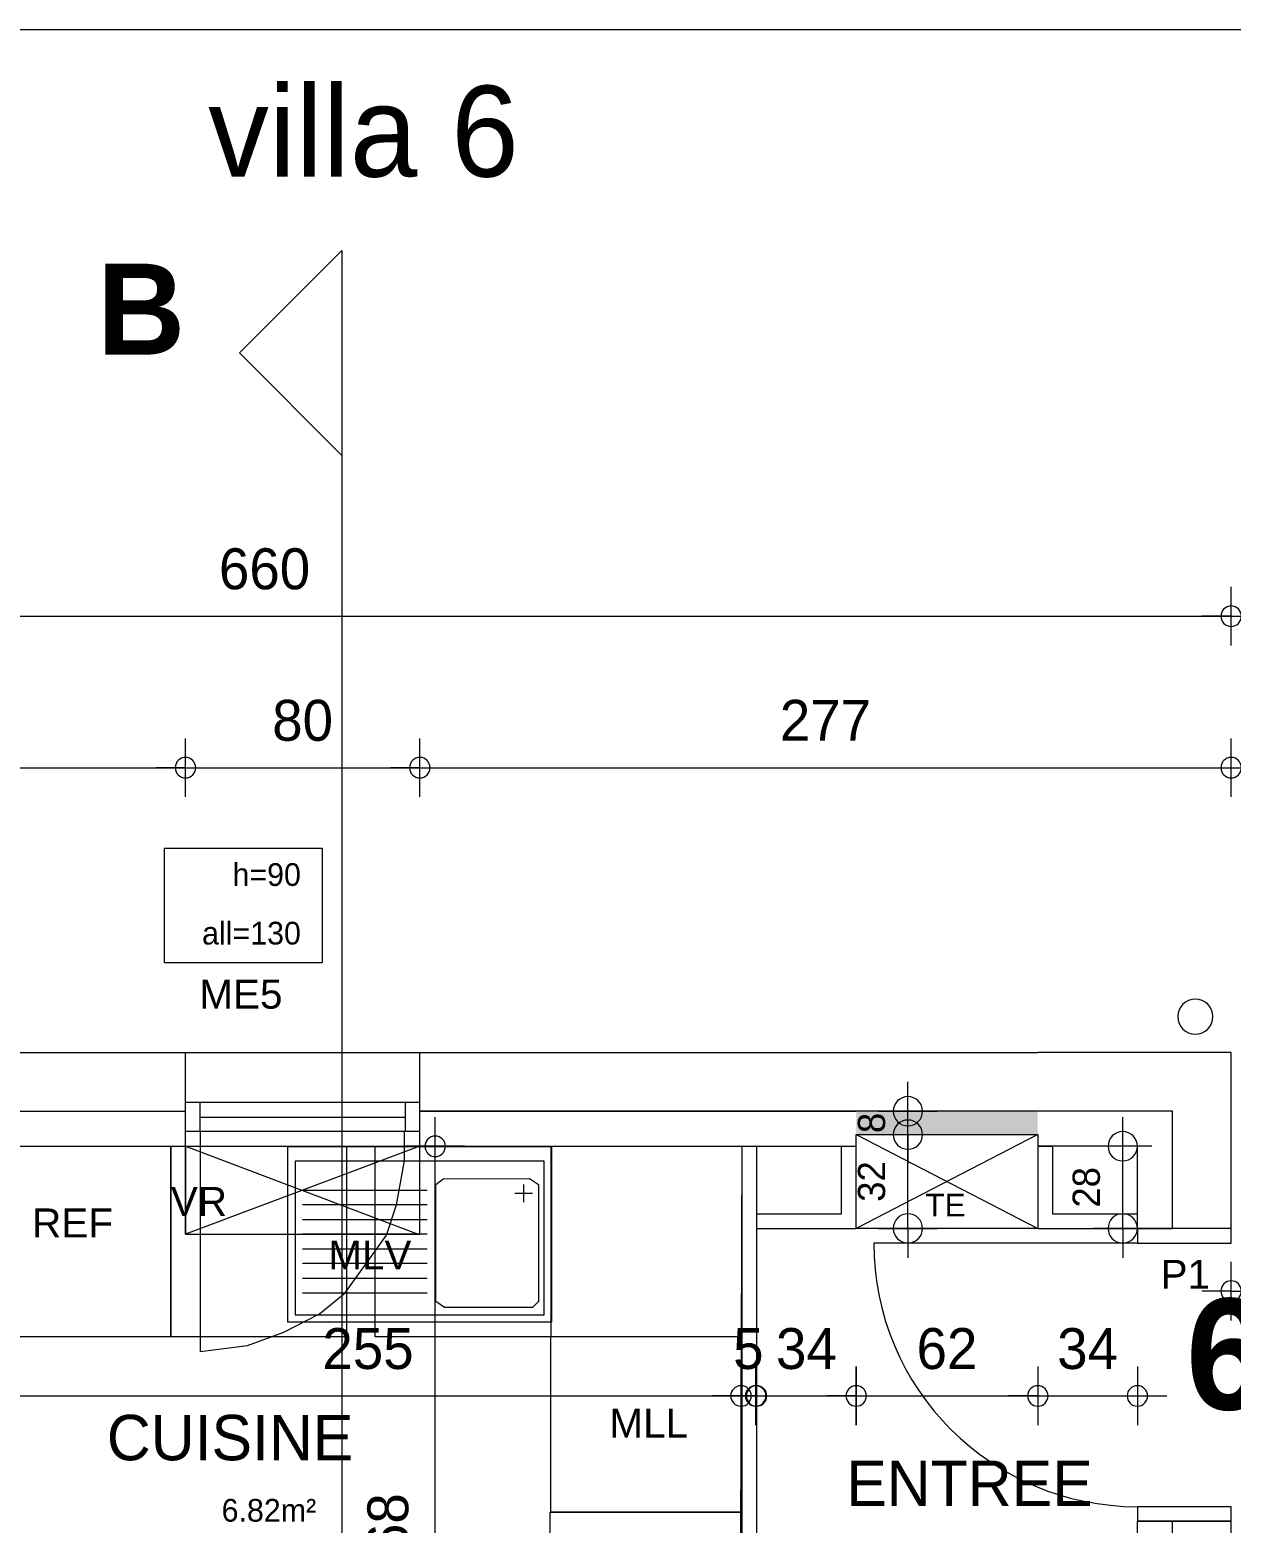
# Model space of a CAD drawing. Header units: metres. Extents: x 1.8 to 61.8, y -53.3 to -11.3.
# Drawn here: x 9.1 to 13.2, y -16.41 to -11.31 of the extents above; entities that cross this region are included whole.
import ezdxf
from ezdxf.enums import TextEntityAlignment as Align
from ezdxf.lldxf.tags import DXFTag

# ---------------------------------------------------------------- set-up
doc = ezdxf.new("R2010")
doc.units = ezdxf.units.M
doc.header["$MEASUREMENT"] = 0
for name, color, linetype in [('Calque commun', 7, 'Continuous'), ('Calque100', 7, 'Continuous'), ('Calque7', 7, 'Continuous'), ('Calque90', 7, 'Continuous'), ('Cotations', 7, 'Continuous'), ('Textes', 7, 'Continuous')]:
    doc.layers.add(name, color=color, linetype=linetype)
doc.styles.add('Arial14', font='arial.ttf', dxfattribs={"height": 0.098961})
doc.styles.add('Arial15', font='arial.ttf', dxfattribs={"height": 0.077313})
doc.styles.add('Century Gothic', font='GOTHIC.TTF', dxfattribs={"height": 0.310302})
doc.styles.add('Century Gothic12', font='GOTHIC.TTF', dxfattribs={"height": 0.077575})
doc.styles.add('Century Gothic18', font='GOTHIC.TTF', dxfattribs={"height": 0.139636})
doc.styles.add('Century Gothic19', font='GOTHICB.TTF', dxfattribs={"height": 0.378481})
doc.styles.add('Century Gothic21', font='GOTHIC.TTF', dxfattribs={"height": 0.155151})
doc.styles.add('Century Gothic23', font='GOTHIC.TTF', dxfattribs={"height": 0.09309})
doc.styles.add('Century Gothic8', font='GOTHICB.TTF', dxfattribs={"height": 0.31023})
tags = doc.linetypes.add('DASHDOT2', pattern=[0.5, 0.25, -0.125, 0, -0.125]).pattern_tags.tags
tags[10:11] = [DXFTag(74, 4), DXFTag(75, 0), DXFTag(340, '0'), DXFTag(46, 1.0), DXFTag(50, 0.0), DXFTag(44, 0.0), DXFTag(45, 0.0)]
tags[8:9] = [DXFTag(74, 4), DXFTag(75, 0), DXFTag(340, '0'), DXFTag(46, 1.0), DXFTag(50, 0.0), DXFTag(44, 0.0), DXFTag(45, 0.0)]
tags[6:7] = [DXFTag(74, 4), DXFTag(75, 0), DXFTag(340, '0'), DXFTag(46, 1.0), DXFTag(50, 0.0), DXFTag(44, 0.0), DXFTag(45, 0.0)]
tags[4:5] = [DXFTag(74, 4), DXFTag(75, 0), DXFTag(340, '0'), DXFTag(46, 1.0), DXFTag(50, 0.0), DXFTag(44, 0.0), DXFTag(45, 0.0)]
tags = doc.linetypes.add('DOT2', pattern=[0.125, 0, -0.125]).pattern_tags.tags
tags[6:7] = [DXFTag(74, 4), DXFTag(75, 0), DXFTag(340, '0'), DXFTag(46, 1.0), DXFTag(50, 0.0), DXFTag(44, 0.0), DXFTag(45, 0.0)]
tags[4:5] = [DXFTag(74, 4), DXFTag(75, 0), DXFTag(340, '0'), DXFTag(46, 1.0), DXFTag(50, 0.0), DXFTag(44, 0.0), DXFTag(45, 0.0)]
tags = doc.linetypes.add('HIDDEN', pattern=[0.375, 0.25, -0.125]).pattern_tags.tags
tags[6:7] = [DXFTag(74, 4), DXFTag(75, 0), DXFTag(340, '0'), DXFTag(46, 1.0), DXFTag(50, 0.0), DXFTag(44, 0.0), DXFTag(45, 0.0)]
tags[4:5] = [DXFTag(74, 4), DXFTag(75, 0), DXFTag(340, '0'), DXFTag(46, 1.0), DXFTag(50, 0.0), DXFTag(44, 0.0), DXFTag(45, 0.0)]
tags = doc.linetypes.add('HIDDEN2', pattern=[0.1875, 0.125, -0.0625]).pattern_tags.tags
tags[6:7] = [DXFTag(74, 4), DXFTag(75, 0), DXFTag(340, '0'), DXFTag(46, 1.0), DXFTag(50, 0.0), DXFTag(44, 0.0), DXFTag(45, 0.0)]
tags[4:5] = [DXFTag(74, 4), DXFTag(75, 0), DXFTag(340, '0'), DXFTag(46, 1.0), DXFTag(50, 0.0), DXFTag(44, 0.0), DXFTag(45, 0.0)]

# ---------------------------------------------------------------- blocks, each defined once
blk = doc.blocks.new('Block52152')
at = {"layer": 'Calque commun', "color": 7, "linetype": 'Continuous', "lineweight": 18}
for p, q in [((13.2015, -15.4), (13.2015, -14.7998)), ((13.2015, -18.6944), (13.2015, -16.4))]:
    blk.add_line(p, q, dxfattribs=at)
at = {"layer": 'Calque commun', "color": 7, "linetype": 'Continuous', "lineweight": 9}
for p, q in [((13.0015, -15.4), (13.0015, -14.9998)), ((12.8815, -15.4), (12.8815, -15.1198)), ((12.8815, -18.6944), (12.8815, -16.4)), ((13.0015, -18.6944), (13.0015, -16.4))]:
    blk.add_line(p, q, dxfattribs=at)
blk = doc.blocks.new('Block52153')
at = {"layer": 'Calque commun', "color": 7, "linetype": 'Continuous', "lineweight": 18}
for p, q in [((6.6016, -14.7998), (7.5216, -14.7998)), ((8.1216, -14.7998), (9.6316, -14.7998)), ((10.4316, -14.7998), (11.9215, -14.7998))]:
    blk.add_line(p, q, dxfattribs=at)
at = {"layer": 'Calque commun', "color": 7, "linetype": 'Continuous', "lineweight": 9}
for p, q in [((6.8015, -14.9998), (7.5216, -14.9998)), ((8.1216, -14.9998), (9.6316, -14.9998)), ((10.4316, -14.9998), (11.9215, -14.9998)), ((6.9216, -15.1198), (7.5216, -15.1198)), ((8.1216, -15.1198), (9.6316, -15.1198)), ((10.4316, -15.1198), (11.9215, -15.1198))]:
    blk.add_line(p, q, dxfattribs=at)
blk = doc.blocks.new('new155')
at = {"layer": 'Calque commun', "color": 5, "linetype": 'Continuous', "lineweight": 9}
blk.add_arc((0, 0), 0.5, 0, 359.99941, dxfattribs=at)
blk = doc.blocks.new('new156')
at = {"layer": 'Calque commun', "color": 5, "linetype": 'Continuous', "lineweight": 9}
blk.add_arc((0, 0), 0.5, 0, 359.99941, dxfattribs=at)
blk = doc.blocks.new('DimLine52347')
at = {"layer": 'Calque commun', "color": 5, "linetype": 'Continuous', "lineweight": 9}
for p, q in [((9.6316, -13.9273), (9.6316, -13.7273)), ((10.4316, -13.9273), (10.4316, -13.7273)), ((9.6316, -13.8273), (9.5316, -13.8273)), ((9.6316, -13.8273), (10.4316, -13.8273)), ((10.4316, -13.8273), (10.5316, -13.8273))]:
    blk.add_line(p, q, dxfattribs=at)
at = {"layer": 'Calque commun', "color": 5, "linetype": 'Continuous', "lineweight": 9, "xscale": 0.07000000029802322, "yscale": 0.07000000029802322, "zscale": 0.07000000029802322}
for name, p in [('new155', (9.6316, -13.8273)), ('new156', (10.4316, -13.8273))]:
    blk.add_blockref(name, p, dxfattribs=at)
at = {"layer": 'Calque commun', "color": 5, "linetype": 'Continuous', "lineweight": 9, "style": 'Century Gothic18'}
blk.add_text('80', height=0.13964, dxfattribs=at).set_placement((10.0316, -13.7773), align=Align.BOTTOM_CENTER)
blk = doc.blocks.new('new159')
at = {"layer": 'Calque commun', "color": 5, "linetype": 'Continuous', "lineweight": 9}
blk.add_arc((0, 0), 0.5, 0, 359.99941, dxfattribs=at)
blk = doc.blocks.new('new160')
at = {"layer": 'Calque commun', "color": 5, "linetype": 'Continuous', "lineweight": 9}
blk.add_arc((0, 0), 0.5, 0, 359.99941, dxfattribs=at)
blk = doc.blocks.new('DimLine52363')
at = {"layer": 'Calque commun', "color": 5, "linetype": 'Continuous', "lineweight": 9}
for p, q in [((8.1216, -13.9273), (8.1216, -13.7273)), ((9.6316, -13.9273), (9.6316, -13.7273)), ((8.1216, -13.8273), (8.0216, -13.8273)), ((8.1216, -13.8273), (9.6316, -13.8273)), ((9.6316, -13.8273), (9.7316, -13.8273))]:
    blk.add_line(p, q, dxfattribs=at)
at = {"layer": 'Calque commun', "color": 5, "linetype": 'Continuous', "lineweight": 9, "xscale": 0.07000000029802322, "yscale": 0.07000000029802322, "zscale": 0.07000000029802322}
for name, p in [('new159', (8.1216, -13.8273)), ('new160', (9.6316, -13.8273))]:
    blk.add_blockref(name, p, dxfattribs=at)
at = {"layer": 'Calque commun', "color": 5, "linetype": 'Continuous', "lineweight": 9, "style": 'Century Gothic18'}
blk.add_text('151', height=0.13964, dxfattribs=at).set_placement((8.8766, -13.7773), align=Align.BOTTOM_CENTER)
blk = doc.blocks.new('new161')
at = {"layer": 'Calque commun', "color": 5, "linetype": 'Continuous', "lineweight": 9}
blk.add_arc((0, 0), 0.5, 0, 359.99941, dxfattribs=at)
blk = doc.blocks.new('new162')
at = {"layer": 'Calque commun', "color": 5, "linetype": 'Continuous', "lineweight": 9}
blk.add_arc((0, 0), 0.5, 0, 359.99941, dxfattribs=at)
blk = doc.blocks.new('DimLine52371')
at = {"layer": 'Calque commun', "color": 5, "linetype": 'Continuous', "lineweight": 9}
for p, q in [((10.4316, -13.9273), (10.4316, -13.7273)), ((13.2015, -13.9273), (13.2015, -13.7273)), ((10.4316, -13.8273), (10.3316, -13.8273)), ((10.4316, -13.8273), (13.2015, -13.8273)), ((13.2015, -13.8273), (13.3015, -13.8273))]:
    blk.add_line(p, q, dxfattribs=at)
at = {"layer": 'Calque commun', "color": 5, "linetype": 'Continuous', "lineweight": 9, "xscale": 0.07000000029802322, "yscale": 0.07000000029802322, "zscale": 0.07000000029802322}
for name, p in [('new161', (10.4316, -13.8273)), ('new162', (13.2015, -13.8273))]:
    blk.add_blockref(name, p, dxfattribs=at)
at = {"layer": 'Calque commun', "color": 5, "linetype": 'Continuous', "lineweight": 9, "style": 'Century Gothic18'}
blk.add_text('277', height=0.13964, dxfattribs=at).set_placement((11.8166, -13.7773), align=Align.BOTTOM_CENTER)
blk = doc.blocks.new('@PRES_1_$$_1-10')
at = {"layer": 'Calque commun', "color": 5, "linetype": 'Continuous', "lineweight": 9}
for p, q in [((0, 0.32), (0.8, 0.32)), ((0.8, 0.15), (0, 0.15)), ((0.05, 0.05), (0.05, 0.15)), ((0.75, 0.15), (0.75, 0.05)), ((0.05, 0.1), (0.75, 0.1)), ((0.8, 0.05), (0, 0.05)), ((0, 0), (0.8, 0))]:
    blk.add_line(p, q, dxfattribs=at)
blk = doc.blocks.new('@PRES_1_$$_1-11')
at = {"layer": 'Calque commun', "color": 7, "linetype": 'Continuous', "lineweight": 9}
blk.add_line((0, 0), (0, 0.32), dxfattribs=at)
blk = doc.blocks.new('@PRES_1_$$_1-12')
at = {"layer": 'Calque commun', "color": 7, "linetype": 'Continuous', "lineweight": 9}
blk.add_line((0, 0), (0, 0.32), dxfattribs=at)
blk = doc.blocks.new('INTER_2D_COMB4')
at = {"layer": 'Calque commun', "color": 0, "linetype": 'ByBlock', "lineweight": -2}
for name in ['@PRES_1_$$_1-10', '@PRES_1_$$_1-11']:
    blk.add_blockref(name, (0, 0), dxfattribs=at)
at = {"layer": 'Calque commun', "color": 0, "linetype": 'ByBlock', "lineweight": -2, "extrusion": (0, 0, -1), "xscale": -1, "yscale": -1, "zscale": -1, "rotation": -180}
blk.add_blockref('@PRES_1_$$_1-12', (-0.8, 0), dxfattribs=at)
blk = doc.blocks.new('PLACED_COMB4')
at = {"layer": 'Calque commun', "color": 0, "linetype": 'ByBlock', "lineweight": -2}
blk.add_blockref('INTER_2D_COMB4', (0, 0), dxfattribs=at)
blk = doc.blocks.new('new229')
at = {"layer": 'Calque commun', "color": 5, "linetype": 'Continuous', "lineweight": 9}
blk.add_arc((0, 0), 0.5, 0, 359.99941, dxfattribs=at)
blk = doc.blocks.new('new230')
at = {"layer": 'Calque commun', "color": 5, "linetype": 'Continuous', "lineweight": 9}
blk.add_arc((0, 0), 0.5, 0, 359.99941, dxfattribs=at)
blk = doc.blocks.new('DimLine54731')
at = {"layer": 'Calque commun', "color": 5, "linetype": 'Continuous', "lineweight": 9}
for p, q in [((13.2015, -15.7141), (13.2015, -15.5141)), ((14.3815, -15.7141), (14.3815, -15.5141)), ((13.2015, -15.6141), (13.1015, -15.6141)), ((13.2015, -15.6141), (14.3815, -15.6141)), ((14.3815, -15.6141), (14.4815, -15.6141))]:
    blk.add_line(p, q, dxfattribs=at)
at = {"layer": 'Calque commun', "color": 5, "linetype": 'Continuous', "lineweight": 9, "xscale": 0.07000000029802322, "yscale": 0.07000000029802322, "zscale": 0.07000000029802322}
for name, p in [('new229', (13.2015, -15.6141)), ('new230', (14.3815, -15.6141))]:
    blk.add_blockref(name, p, dxfattribs=at)
at = {"layer": 'Calque commun', "color": 5, "linetype": 'Continuous', "lineweight": 9, "style": 'Century Gothic18'}
blk.add_text('118', height=0.13964, dxfattribs=at).set_placement((13.7915, -15.5641), align=Align.BOTTOM_CENTER)
blk = doc.blocks.new('new245')
at = {"layer": 'Calque commun', "color": 5, "linetype": 'Continuous', "lineweight": 9}
blk.add_arc((0, 0), 0.5, 0, 359.99941, dxfattribs=at)
blk = doc.blocks.new('new246')
at = {"layer": 'Calque commun', "color": 5, "linetype": 'Continuous', "lineweight": 9}
blk.add_arc((0, 0), 0.5, 0, 359.99941, dxfattribs=at)
blk = doc.blocks.new('DimLine54799')
at = {"layer": 'Calque commun', "color": 5, "linetype": 'Continuous', "lineweight": 9}
for p, q in [((6.6016, -13.4101), (6.6016, -13.2101)), ((13.2015, -13.4101), (13.2015, -13.2101)), ((6.6016, -13.3101), (6.5016, -13.3101)), ((6.6016, -13.3101), (13.2015, -13.3101)), ((13.2015, -13.3101), (13.3015, -13.3101))]:
    blk.add_line(p, q, dxfattribs=at)
at = {"layer": 'Calque commun', "color": 5, "linetype": 'Continuous', "lineweight": 9, "xscale": 0.07000000029802322, "yscale": 0.07000000029802322, "zscale": 0.07000000029802322}
for name, p in [('new245', (6.6016, -13.3101)), ('new246', (13.2015, -13.3101))]:
    blk.add_blockref(name, p, dxfattribs=at)
at = {"layer": 'Calque commun', "color": 5, "linetype": 'Continuous', "lineweight": 9, "style": 'Century Gothic18'}
blk.add_text('660', height=0.13964, dxfattribs=at).set_placement((9.9016, -13.2601), align=Align.BOTTOM_CENTER)
blk = doc.blocks.new('new247')
at = {"layer": 'Calque commun', "color": 5, "linetype": 'Continuous', "lineweight": 9}
blk.add_arc((0, 0), 0.5, 0, 359.99941, dxfattribs=at)
blk = doc.blocks.new('new248')
at = {"layer": 'Calque commun', "color": 5, "linetype": 'Continuous', "lineweight": 9}
blk.add_arc((0, 0), 0.5, 0, 359.99941, dxfattribs=at)
blk = doc.blocks.new('DimLine54807')
at = {"layer": 'Calque commun', "color": 5, "linetype": 'Continuous', "lineweight": 9}
for p, q in [((13.2015, -13.4101), (13.2015, -13.2101)), ((19.4015, -13.4101), (19.4015, -13.2101)), ((13.2015, -13.3101), (13.1015, -13.3101)), ((13.2015, -13.3101), (19.4015, -13.3101)), ((19.4015, -13.3101), (19.5015, -13.3101))]:
    blk.add_line(p, q, dxfattribs=at)
at = {"layer": 'Calque commun', "color": 5, "linetype": 'Continuous', "lineweight": 9, "xscale": 0.07000000029802322, "yscale": 0.07000000029802322, "zscale": 0.07000000029802322}
for name, p in [('new247', (13.2015, -13.3101)), ('new248', (19.4015, -13.3101))]:
    blk.add_blockref(name, p, dxfattribs=at)
at = {"layer": 'Calque commun', "color": 5, "linetype": 'Continuous', "lineweight": 9, "style": 'Century Gothic18'}
blk.add_text('620', height=0.13964, dxfattribs=at).set_placement((16.3015, -13.2601), align=Align.BOTTOM_CENTER)
blk = doc.blocks.new('fleche08')
at = {"layer": 'Calque100', "color": 6, "linetype": 'Continuous', "lineweight": 18}
mesh = blk.add_polyface(dxfattribs=at)
corners = [(-0.35, -0.35), (0, 0), (0.35, -0.35)]
mesh.append_faces([[corners[k] for k in face] for face in [(0, 1, 2)]], dxfattribs={"color": 6})
blk = doc.blocks.new('@PRES_1_$$_1-28')
at = {"layer": 'Calque commun', "color": 5, "linetype": 'Continuous', "lineweight": 9}
blk.add_line((0.05, 0.32), (0.05, 1.22), dxfattribs=at)
at = {"layer": 'Calque commun', "color": 5, "linetype": 'Continuous', "lineweight": 9, "extrusion": (0, 0, -1)}
blk.add_arc((-0.05, 0.32), 0.9, 90, 180, dxfattribs=at)
at = {"layer": 'Calque commun', "color": 5, "linetype": 'Continuous', "lineweight": 9}
mesh = blk.add_polyface(dxfattribs=at)
corners = [(0, 0), (0, 0.32), (0.05, 0.32), (0.05, 0)]
mesh.append_faces([[corners[k] for k in face] for face in [(0, 1, 2, 3)]], dxfattribs={"color": 5})
mesh = blk.add_polyface(dxfattribs=at)
corners = [(0.95, 0), (0.95, 0.32), (1, 0.32), (1, 0)]
mesh.append_faces([[corners[k] for k in face] for face in [(0, 1, 2, 3)]], dxfattribs={"color": 5})
blk = doc.blocks.new('@PRES_1_$$_1-29')
at = {"layer": 'Calque commun', "color": 0, "linetype": 'ByBlock', "lineweight": -2}
blk.add_line((0, 0), (0, 0.32), dxfattribs=at)
blk = doc.blocks.new('@PRES_1_$$_1-30')
at = {"layer": 'Calque commun', "color": 0, "linetype": 'ByBlock', "lineweight": -2}
blk.add_line((0, 0), (0, 0.32), dxfattribs=at)
blk = doc.blocks.new('INTER_2D_COMB10')
at = {"layer": 'Calque7', "color": 0, "linetype": 'ByBlock', "lineweight": -2}
blk.add_blockref('@PRES_1_$$_1-28', (0, 0), dxfattribs=at)
at = {"layer": 'Calque7', "color": 7, "linetype": 'Continuous', "lineweight": 9}
blk.add_blockref('@PRES_1_$$_1-29', (0, 0), dxfattribs=at)
at = {"layer": 'Calque7', "color": 7, "linetype": 'Continuous', "lineweight": 9, "extrusion": (0, 0, -1), "xscale": -1, "yscale": -1, "zscale": -1, "rotation": -180}
blk.add_blockref('@PRES_1_$$_1-30', (-1, 0), dxfattribs=at)
blk = doc.blocks.new('PLACED_COMB10')
at = {"layer": 'Calque7', "color": 0, "linetype": 'ByBlock', "lineweight": -2}
blk.add_blockref('INTER_2D_COMB10', (0, 0), dxfattribs=at)
blk = doc.blocks.new('_15-3')
at = {"layer": 'Calque90', "color": 6, "linetype": 'ByBlock', "lineweight": 9}
for p, q in [((0.9, 0.6), (0, 0.6)), ((0, 0.6), (0, 0)), ((0.9, 0), (0.9, 0.6)), ((0.025, 0.025), (0.025, 0.55)), ((0.025, 0.55), (0.875, 0.55)), ((0.875, 0.55), (0.875, 0.025)), ((0.075, 0.49), (0.045, 0.47)), ((0.045, 0.47), (0.045, 0.07)), ((0.37, 0.4888), (0.075, 0.49)), ((0.095, 0.4099), (0.095, 0.4699)), ((0.395, 0.47), (0.37, 0.4888)), ((0.395, 0.07), (0.395, 0.47)), ((0.125, 0.4398), (0.065, 0.44)), ((0.85, 0.45), (0.425, 0.45)), ((0.425, 0.4), (0.85, 0.4)), ((0.85, 0.35), (0.425, 0.35)), ((0.425, 0.3), (0.85, 0.3)), ((0.85, 0.25), (0.425, 0.25)), ((0.425, 0.2), (0.85, 0.2)), ((0.85, 0.15), (0.425, 0.15)), ((0.045, 0.07), (0.065, 0.05)), ((0.045, 0.07), (0.065, 0.05)), ((0.365, 0.05), (0.395, 0.07)), ((0.85, 0.1), (0.425, 0.1)), ((0, 0), (0.9, 0)), ((0.875, 0.025), (0.025, 0.025)), ((0.065, 0.05), (0.365, 0.05))]:
    blk.add_line(p, q, dxfattribs=at)
blk = doc.blocks.new('XMODULE1PDNONPMR25')
at = {"layer": 'Calque commun', "color": 5, "linetype": 'Continuous', "lineweight": 9}
blk.add_arc((0, 0), 0.5, 0, 359.99941, dxfattribs=at)
blk = doc.blocks.new('XMODULE1PDNONPMR26')
at = {"layer": 'Calque commun', "color": 5, "linetype": 'Continuous', "lineweight": 9}
blk.add_arc((0, 0), 0.5, 0, 359.99941, dxfattribs=at)
blk = doc.blocks.new('DimLine53444-2')
at = {"layer": 'Calque commun', "color": 5, "linetype": 'Continuous', "lineweight": 9}
for p, q in [((10.4842, -15.9912), (10.4842, -15.8912)), ((10.5842, -15.9912), (10.3842, -15.9912)), ((10.4842, -18.6713), (10.4842, -15.9912)), ((10.3842, -18.6713), (10.5842, -18.6713)), ((10.4842, -18.6713), (10.4842, -18.7713))]:
    blk.add_line(p, q, dxfattribs=at)
at = {"layer": 'Calque commun', "color": 5, "linetype": 'Continuous', "lineweight": 9, "xscale": 0.07000000029802322, "yscale": 0.07000000029802322, "zscale": 0.07000000029802322, "rotation": 90}
for name, p in [('XMODULE1PDNONPMR26', (10.4842, -15.9912)), ('XMODULE1PDNONPMR25', (10.4842, -18.6713))]:
    blk.add_blockref(name, p, dxfattribs=at)
at = {"layer": 'Calque commun', "color": 5, "linetype": 'Continuous', "lineweight": 9, "style": 'Century Gothic18'}
blk.add_text('268', height=0.13964, rotation=90, dxfattribs=at).set_placement((10.4342, -17.3312), align=Align.BOTTOM_CENTER)
blk = doc.blocks.new('XMODULE1PDNONPMR31')
at = {"layer": 'Calque commun', "color": 5, "linetype": 'Continuous', "lineweight": 9}
blk.add_arc((0, 0), 0.5, 0, 359.99941, dxfattribs=at)
blk = doc.blocks.new('XMODULE1PDNONPMR32')
at = {"layer": 'Calque commun', "color": 5, "linetype": 'Continuous', "lineweight": 9}
blk.add_arc((0, 0), 0.5, 0, 359.99941, dxfattribs=at)
blk = doc.blocks.new('DimLine53468-2')
at = {"layer": 'Calque commun', "color": 5, "linetype": 'Continuous', "lineweight": 9}
for p, q in [((8.9816, -16.9433), (8.9816, -16.7433)), ((11.5283, -16.9433), (11.5283, -16.7433)), ((8.9816, -16.8433), (8.8816, -16.8433)), ((8.9816, -16.8433), (11.5283, -16.8433)), ((11.5283, -16.8433), (11.6283, -16.8433))]:
    blk.add_line(p, q, dxfattribs=at)
at = {"layer": 'Calque commun', "color": 5, "linetype": 'Continuous', "lineweight": 9, "xscale": 0.07000000029802322, "yscale": 0.07000000029802322, "zscale": 0.07000000029802322}
for name, p in [('XMODULE1PDNONPMR31', (8.9816, -16.8433)), ('XMODULE1PDNONPMR32', (11.5283, -16.8433))]:
    blk.add_blockref(name, p, dxfattribs=at)
at = {"layer": 'Calque commun', "color": 5, "linetype": 'Continuous', "lineweight": 9, "style": 'Century Gothic18'}
blk.add_text('255', height=0.13964, dxfattribs=at).set_placement((10.2549, -16.7933), align=Align.BOTTOM_CENTER)
blk = doc.blocks.new('XMODULE1PDNONPMR33')
at = {"layer": 'Calque commun', "color": 5, "linetype": 'Continuous', "lineweight": 9}
blk.add_arc((0, 0), 0.5, 0, 359.99941, dxfattribs=at)
blk = doc.blocks.new('XMODULE1PDNONPMR34')
at = {"layer": 'Calque commun', "color": 5, "linetype": 'Continuous', "lineweight": 9}
blk.add_arc((0, 0), 0.5, 0, 359.99941, dxfattribs=at)
blk = doc.blocks.new('DimLine53476-2')
at = {"layer": 'Calque commun', "color": 5, "linetype": 'Continuous', "lineweight": 9}
for p, q in [((11.5283, -16.9433), (11.5283, -16.7433)), ((11.5783, -16.9433), (11.5783, -16.7433)), ((11.5283, -16.8433), (11.4283, -16.8433)), ((11.5283, -16.8433), (11.5783, -16.8433)), ((11.5783, -16.8433), (11.6783, -16.8433))]:
    blk.add_line(p, q, dxfattribs=at)
at = {"layer": 'Calque commun', "color": 5, "linetype": 'Continuous', "lineweight": 9, "xscale": 0.07000000029802322, "yscale": 0.07000000029802322, "zscale": 0.07000000029802322}
for name, p in [('XMODULE1PDNONPMR33', (11.5283, -16.8433)), ('XMODULE1PDNONPMR34', (11.5783, -16.8433))]:
    blk.add_blockref(name, p, dxfattribs=at)
at = {"layer": 'Calque commun', "color": 5, "linetype": 'Continuous', "lineweight": 9, "style": 'Century Gothic18'}
blk.add_text('5', height=0.1396, dxfattribs=at).set_placement((11.5533, -16.7933), align=Align.BOTTOM_CENTER)
blk = doc.blocks.new('60x65')
at = {"layer": 'Calque commun', "color": 7, "linetype": 'HIDDEN', "lineweight": 9}
mesh = blk.add_polyface(dxfattribs=at)
corners = [(0, 0.6), (0.65, 0.6), (0.65, 0), (0, 0)]
mesh.append_faces([[corners[k] for k in face] for face in [(0, 1, 2, 3)]], dxfattribs={"color": 7})
blk = doc.blocks.new('XMODULE1PDNONPMR63')
at = {"layer": 'Calque commun', "color": 5, "linetype": 'Continuous', "lineweight": 9}
blk.add_arc((0, 0), 0.5, 0, 359.9994, dxfattribs=at)
blk = doc.blocks.new('XMODULE1PDNONPMR64')
at = {"layer": 'Calque commun', "color": 5, "linetype": 'Continuous', "lineweight": 9}
blk.add_arc((0, 0), 0.5, 0, 359.9994, dxfattribs=at)
blk = doc.blocks.new('DimLine61173')
at = {"layer": 'Calque commun', "color": 5, "linetype": 'Continuous', "lineweight": 9}
for p, q in [((12.8313, -15.9912), (12.8313, -15.8912)), ((12.9313, -15.9912), (12.7313, -15.9912)), ((12.8313, -16.2714), (12.8313, -15.9912)), ((12.9313, -16.2714), (12.7313, -16.2714)), ((12.8313, -16.2714), (12.8313, -16.3714))]:
    blk.add_line(p, q, dxfattribs=at)
at = {"layer": 'Calque commun', "color": 5, "linetype": 'Continuous', "lineweight": 9, "xscale": 0.1000000014901161, "yscale": 0.1000000014901161, "zscale": 0.1000000014901161, "rotation": 90}
for name, p in [('XMODULE1PDNONPMR64', (12.8313, -15.9912)), ('XMODULE1PDNONPMR63', (12.8313, -16.2714))]:
    blk.add_blockref(name, p, dxfattribs=at)
at = {"layer": 'Calque commun', "color": 5, "linetype": 'Continuous', "lineweight": 9, "style": 'Century Gothic23'}
blk.add_text('28', height=0.09309, rotation=90, dxfattribs=at).set_placement((12.7813, -16.1313), align=Align.BOTTOM_CENTER)
blk = doc.blocks.new('XMODULE1PDNONPMR65')
at = {"layer": 'Calque commun', "color": 5, "linetype": 'Continuous', "lineweight": 9}
blk.add_arc((0, 0), 0.5, 0, 359.99941, dxfattribs=at)
blk = doc.blocks.new('XMODULE1PDNONPMR66')
at = {"layer": 'Calque commun', "color": 5, "linetype": 'Continuous', "lineweight": 9}
blk.add_arc((0, 0), 0.5, 0, 359.99941, dxfattribs=at)
blk = doc.blocks.new('DimLine61179')
at = {"layer": 'Calque commun', "color": 5, "linetype": 'Continuous', "lineweight": 9}
for p, q in [((11.5815, -16.9433), (11.5815, -16.7433)), ((11.9215, -16.7433), (11.9215, -16.9433)), ((11.5815, -16.8433), (11.4815, -16.8433)), ((11.5815, -16.8433), (11.9215, -16.8433)), ((11.9215, -16.8433), (12.0215, -16.8433))]:
    blk.add_line(p, q, dxfattribs=at)
at = {"layer": 'Calque commun', "color": 5, "linetype": 'Continuous', "lineweight": 9, "xscale": 0.07000000029802322, "yscale": 0.07000000029802322, "zscale": 0.07000000029802322}
for name, p in [('XMODULE1PDNONPMR65', (11.5815, -16.8433)), ('XMODULE1PDNONPMR66', (11.9215, -16.8433))]:
    blk.add_blockref(name, p, dxfattribs=at)
at = {"layer": 'Calque commun', "color": 5, "linetype": 'Continuous', "lineweight": 9, "style": 'Century Gothic18'}
blk.add_text('34', height=0.13964, dxfattribs=at).set_placement((11.7515, -16.7933), align=Align.BOTTOM_CENTER)
blk = doc.blocks.new('XMODULE1PDNONPMR67')
at = {"layer": 'Calque commun', "color": 5, "linetype": 'Continuous', "lineweight": 9}
blk.add_arc((0, 0), 0.5, 0, 359.99941, dxfattribs=at)
blk = doc.blocks.new('XMODULE1PDNONPMR68')
at = {"layer": 'Calque commun', "color": 5, "linetype": 'Continuous', "lineweight": 9}
blk.add_arc((0, 0), 0.5, 0, 359.99941, dxfattribs=at)
blk = doc.blocks.new('DimLine61191')
at = {"layer": 'Calque commun', "color": 5, "linetype": 'Continuous', "lineweight": 9}
for p, q in [((11.9215, -16.9433), (11.9215, -16.7433)), ((12.5415, -16.7433), (12.5415, -16.9433)), ((11.9215, -16.8433), (11.8215, -16.8433)), ((11.9215, -16.8433), (12.5415, -16.8433)), ((12.5415, -16.8433), (12.6415, -16.8433))]:
    blk.add_line(p, q, dxfattribs=at)
at = {"layer": 'Calque commun', "color": 5, "linetype": 'Continuous', "lineweight": 9, "xscale": 0.07000000029802322, "yscale": 0.07000000029802322, "zscale": 0.07000000029802322}
for name, p in [('XMODULE1PDNONPMR67', (11.9215, -16.8433)), ('XMODULE1PDNONPMR68', (12.5415, -16.8433))]:
    blk.add_blockref(name, p, dxfattribs=at)
at = {"layer": 'Calque commun', "color": 5, "linetype": 'Continuous', "lineweight": 9, "style": 'Century Gothic18'}
blk.add_text('62', height=0.13964, dxfattribs=at).set_placement((12.2315, -16.7933), align=Align.BOTTOM_CENTER)
blk = doc.blocks.new('XMODULE1PDNONPMR69')
at = {"layer": 'Calque commun', "color": 5, "linetype": 'Continuous', "lineweight": 9}
blk.add_arc((0, 0), 0.5, 0, 359.99941, dxfattribs=at)
blk = doc.blocks.new('XMODULE1PDNONPMR70')
at = {"layer": 'Calque commun', "color": 5, "linetype": 'Continuous', "lineweight": 9}
blk.add_arc((0, 0), 0.5, 0, 359.99941, dxfattribs=at)
blk = doc.blocks.new('DimLine61197')
at = {"layer": 'Calque commun', "color": 5, "linetype": 'Continuous', "lineweight": 9}
for p, q in [((12.5415, -16.7433), (12.5415, -16.9433)), ((12.8815, -16.7433), (12.8815, -16.9433)), ((12.5415, -16.8433), (12.4415, -16.8433)), ((12.5415, -16.8433), (12.8815, -16.8433)), ((12.8815, -16.8433), (12.9815, -16.8433))]:
    blk.add_line(p, q, dxfattribs=at)
at = {"layer": 'Calque commun', "color": 5, "linetype": 'Continuous', "lineweight": 9, "xscale": 0.07000000029802322, "yscale": 0.07000000029802322, "zscale": 0.07000000029802322}
for name, p in [('XMODULE1PDNONPMR69', (12.5415, -16.8433)), ('XMODULE1PDNONPMR70', (12.8815, -16.8433))]:
    blk.add_blockref(name, p, dxfattribs=at)
at = {"layer": 'Calque commun', "color": 5, "linetype": 'Continuous', "lineweight": 9, "style": 'Century Gothic18'}
blk.add_text('34', height=0.13964, dxfattribs=at).set_placement((12.7115, -16.7933), align=Align.BOTTOM_CENTER)
blk = doc.blocks.new('te 62x32')
at = {"layer": 'Calque commun', "color": 1, "linetype": 'Continuous', "lineweight": 18}
for p, q in [((0, 0.32), (0.62, 0)), ((0.62, 0.32), (0, 0))]:
    blk.add_line(p, q, dxfattribs=at)
at = {"layer": 'Textes', "color": 5, "linetype": 'ByBlock', "lineweight": -2, "style": 'Arial15'}
blk.add_text('TE', height=0.07731, dxfattribs=at).set_placement((0.2358, 0.0178), align=Align.BOTTOM_LEFT)
at = {"layer": 'Calque commun', "color": 1, "linetype": 'Continuous', "lineweight": 18}
mesh = blk.add_polyface(dxfattribs=at)
corners = [(0, 0.32), (0.62, 0.32), (0.62, 0), (0, 0)]
mesh.append_faces([[corners[k] for k in face] for face in [(0, 1, 2, 3)]], dxfattribs={"color": 1})
blk = doc.blocks.new('XMODULE1PDNONPMR71')
at = {"layer": 'Calque commun', "color": 5, "linetype": 'Continuous', "lineweight": 9}
blk.add_arc((0, 0), 0.5, 0, 359.9994, dxfattribs=at)
blk = doc.blocks.new('XMODULE1PDNONPMR72')
at = {"layer": 'Calque commun', "color": 5, "linetype": 'Continuous', "lineweight": 9}
blk.add_arc((0, 0), 0.5, 0, 359.9994, dxfattribs=at)
blk = doc.blocks.new('DimLine61215')
at = {"layer": 'Calque commun', "color": 5, "linetype": 'Continuous', "lineweight": 9}
for p, q in [((12.0982, -15.9514), (12.0982, -15.8514)), ((11.9982, -15.9514), (12.1982, -15.9514)), ((12.0982, -16.2714), (12.0982, -15.9514)), ((11.9982, -16.2714), (12.1982, -16.2714)), ((12.0982, -16.2714), (12.0982, -16.3714))]:
    blk.add_line(p, q, dxfattribs=at)
at = {"layer": 'Calque commun', "color": 5, "linetype": 'Continuous', "lineweight": 9, "xscale": 0.1000000014901161, "yscale": 0.1000000014901161, "zscale": 0.1000000014901161, "rotation": 90}
for name, p in [('XMODULE1PDNONPMR72', (12.0982, -15.9514)), ('XMODULE1PDNONPMR71', (12.0982, -16.2714))]:
    blk.add_blockref(name, p, dxfattribs=at)
at = {"layer": 'Calque commun', "color": 5, "linetype": 'Continuous', "lineweight": 9, "style": 'Century Gothic23'}
blk.add_text('32', height=0.09309, rotation=90, dxfattribs=at).set_placement((12.0482, -16.1114), align=Align.BOTTOM_CENTER)
blk = doc.blocks.new('XMODULE1PDNONPMR73')
at = {"layer": 'Calque commun', "color": 5, "linetype": 'Continuous', "lineweight": 9}
blk.add_arc((0, 0), 0.5, 0, 359.9994, dxfattribs=at)
blk = doc.blocks.new('XMODULE1PDNONPMR74')
at = {"layer": 'Calque commun', "color": 5, "linetype": 'Continuous', "lineweight": 9}
blk.add_arc((0, 0), 0.5, 0, 359.9994, dxfattribs=at)
blk = doc.blocks.new('DimLine61221')
at = {"layer": 'Calque commun', "color": 5, "linetype": 'Continuous', "lineweight": 9}
for p, q in [((12.0982, -15.8714), (12.0982, -15.7714)), ((11.9982, -15.8714), (12.1982, -15.8714)), ((12.0982, -15.9514), (12.0982, -15.8714)), ((11.9982, -15.9514), (12.1982, -15.9514)), ((12.0982, -15.9514), (12.0982, -16.0514))]:
    blk.add_line(p, q, dxfattribs=at)
at = {"layer": 'Calque commun', "color": 5, "linetype": 'Continuous', "lineweight": 9, "xscale": 0.1000000014901161, "yscale": 0.1000000014901161, "zscale": 0.1000000014901161, "rotation": 90}
for name, p in [('XMODULE1PDNONPMR74', (12.0982, -15.8714)), ('XMODULE1PDNONPMR73', (12.0982, -15.9514))]:
    blk.add_blockref(name, p, dxfattribs=at)
at = {"layer": 'Calque commun', "color": 5, "linetype": 'Continuous', "lineweight": 9, "style": 'Century Gothic23'}
blk.add_text('8', height=0.0931, rotation=90, dxfattribs=at).set_placement((12.0482, -15.9114), align=Align.BOTTOM_CENTER)
blk = doc.blocks.new('XMODULE1PDNONPMR75')
at = {"layer": 'Calque commun', "color": 15, "linetype": 'Continuous', "lineweight": 18}
for p, q in [((11.5315, -15.9914), (11.5315, -18.6712)), ((11.5815, -15.9914), (11.5315, -15.9914)), ((11.5815, -15.9914), (11.5815, -18.6712)), ((11.8715, -16.2214), (11.8715, -15.9914)), ((11.9215, -15.9914), (11.8715, -15.9914)), ((11.9215, -16.2714), (11.9215, -15.9914)), ((12.5415, -15.9912), (12.5415, -16.2714)), ((12.5415, -15.9912), (12.5915, -15.9912)), ((12.5915, -15.9912), (12.5915, -16.2214)), ((11.5815, -16.2214), (11.8715, -16.2214)), ((12.5915, -16.2214), (12.8815, -16.2214)), ((12.8815, -16.2714), (12.8815, -16.2214)), ((11.5815, -16.2714), (11.9215, -16.2714)), ((12.5415, -16.2714), (12.8815, -16.2714))]:
    blk.add_line(p, q, dxfattribs=at)
at = {"layer": 'Calque commun', "color": 7, "linetype": 'Continuous', "lineweight": 9}
blk.add_line((12.6015, -16.2714), (13.0015, -16.2714), dxfattribs=at)
at = {"layer": 'Calque commun', "color": 91, "linetype": 'Continuous', "lineweight": 9}
blk.add_trace([(11.9215, -15.9514), (12.5415, -15.9514), (11.9215, -15.8714), (12.5415, -15.8714)], dxfattribs=at)
at = {"layer": 'Calque commun', "color": 5, "linetype": 'Continuous', "lineweight": 9}
for name in ['DimLine61221', 'DimLine61215', 'DimLine53444-2', 'DimLine61173', 'DimLine53468-2', 'DimLine53476-2', 'DimLine61179', 'DimLine61191', 'DimLine61197']:
    blk.add_blockref(name, (0, 0), dxfattribs=at)
at = {"layer": 'Calque commun', "color": 0, "linetype": 'ByBlock', "lineweight": -2}
for name, p in [('te 62x32', (11.9215, -16.2714)), ('60x65', (10.8791, -17.2402)), ('60x65', (10.8769, -17.8402))]:
    blk.add_blockref(name, p, dxfattribs=at)
at = {"layer": 'Calque commun', "color": 0, "linetype": 'ByBlock', "lineweight": -2, "rotation": 90}
for p in [(9.5816, -16.6412), (10.1816, -16.6412), (10.8791, -16.6412)]:
    blk.add_blockref('60x65', p, dxfattribs=at)
at = {"layer": 'Calque commun', "color": 0, "linetype": 'DOT2', "lineweight": -2, "extrusion": (0, 0, -1), "xscale": -1, "yscale": -1, "zscale": -1, "rotation": -180}
blk.add_blockref('_15-3', (-10.8815, -16.5914), dxfattribs=at)
at = {"layer": 'Calque commun', "color": 9, "linetype": 'ByBlock', "lineweight": -2, "style": 'Century Gothic12'}
blk.add_text('6.82m²', height=0.07758, dxfattribs=at).set_placement((10.0779, -17.195), align=Align.TOP_RIGHT)
at = {"layer": 'Textes', "color": 5, "linetype": 'ByBlock', "lineweight": -2, "style": 'Arial14'}
for s, p in [('REF', (9.1079, -16.332)), ('MLV', (10.1189, -16.4414)), ('MLL', (11.0788, -17.0153))]:
    blk.add_text(s, height=0.09896, dxfattribs=at).set_placement(p, align=Align.BOTTOM_LEFT)
at = {"layer": 'Textes', "color": 5, "linetype": 'ByBlock', "lineweight": -2, "style": 'Century Gothic21'}
for s, p in [('CUISINE', (10.2048, -16.9079)), ('ENTREE', (12.7291, -17.0641))]:
    blk.add_text(s, height=0.15515, dxfattribs=at).set_placement(p, align=Align.TOP_RIGHT)
at = {"layer": 'Calque commun', "color": 9, "linetype": 'Continuous', "lineweight": 9}
mesh = blk.add_polyface(dxfattribs=at)
corners = [(8.9816, -18.6712), (8.9816, -15.9912), (11.5315, -15.9912), (11.5215, -18.6712)]
mesh.append_faces([[corners[k] for k in face] for face in [(0, 1, 2, 3)]], dxfattribs={"color": 9})
blk = doc.blocks.new('Block57779')
at = {"layer": 'Calque commun', "color": 7, "linetype": 'Continuous', "lineweight": 18}
blk.add_line((13.2015, -14.7998), (12.5415, -14.7998), dxfattribs=at)
at = {"layer": 'Calque commun', "color": 7, "linetype": 'Continuous', "lineweight": 9}
for p, q in [((13.0015, -14.9998), (12.5415, -14.9998)), ((12.8815, -15.1198), (12.5415, -15.1198))]:
    blk.add_line(p, q, dxfattribs=at)

msp = doc.modelspace()

# ---------------------------------------------------------------- linework, layer by layer
at = {"layer": 'Calque commun', "color": 12, "linetype": 'Continuous', "lineweight": 18}
for p, q in [((10.4316, -14.9998), (10.4316, -14.7998)), ((13.0015, -15.0001), (10.4316, -14.9998)), ((13.0015, -15.4), (13.0015, -15.0001)), ((13.2015, -15.4), (13.0015, -15.4))]:
    msp.add_line(p, q, dxfattribs=at)
at = {"layer": 'Calque commun', "color": 7, "linetype": 'Continuous', "lineweight": 18}
msp.add_line((11.9215, -14.7998), (12.5415, -14.7998), dxfattribs=at)
at = {"layer": 'Calque commun', "color": 21, "linetype": 'HIDDEN2', "lineweight": 9}
msp.add_line((9.6315, -15.1198), (9.6315, -15.4198), dxfattribs=at)
at = {"layer": 'Calque commun', "color": 7, "linetype": 'HIDDEN2', "lineweight": 9, "flags": 128}
msp.add_lwpolyline([(9.6816, -15.0698), (9.6816, -15.8198), (9.8431, -15.8002), (9.9676, -15.7544), (10.0888, -15.6921), (10.1773, -15.62), (10.2494, -15.5185), (10.3182, -15.4235), (10.3524, -15.3198), (10.3798, -15.1698), (10.3798, -15.0698)], dxfattribs=at)
at = {"layer": 'Calque commun', "color": 21, "linetype": 'HIDDEN2', "lineweight": 9, "flags": 128}
msp.add_lwpolyline([(9.6316, -15.1198), (9.6316, -15.4198), (10.4316, -15.4198), (10.4316, -15.1198), (9.6316, -15.4198), (9.6316, -15.1198), (10.4265, -15.4198)], dxfattribs=at)
at = {"layer": 'Calque commun', "color": 11, "linetype": 'Continuous', "lineweight": 18}
msp.add_arc((13.0791, -14.677), 0.06, 90, 89.9994, dxfattribs=at)
at = {"layer": 'Cotations', "color": 1, "linetype": 'DASHDOT2', "lineweight": 18, "flags": 128}
msp.add_lwpolyline([(10.1657, -12.0614), (10.1657, -25.7623), (10.1657, -25.7623)], dxfattribs=at)

# ---------------------------------------------------------------- block references
at = {"layer": 'Calque commun', "color": 0, "linetype": 'ByBlock', "lineweight": -2, "rotation": 90}
msp.add_blockref('fleche08', (9.8157, -12.4114), dxfattribs=at)
at = {"layer": 'Calque commun', "color": 5, "linetype": 'Continuous', "lineweight": 9}
for name in ['DimLine54799', 'DimLine54807', 'DimLine52363', 'DimLine52347', 'DimLine52371', 'DimLine54731']:
    msp.add_blockref(name, (0, 0), dxfattribs=at)
at = {"layer": 'Calque commun', "color": 0, "linetype": 'ByBlock', "lineweight": -2}
for name, p in [('Block52153', (0, 0)), ('PLACED_COMB4', (9.6316, -15.1198)), ('Block57779', (0, 0)), ('Block52152', (0, 0)), ('XMODULE1PDNONPMR75', (0, 0.8714))]:
    msp.add_blockref(name, p, dxfattribs=at)
at = {"layer": 'Calque commun', "color": 0, "linetype": 'ByBlock', "lineweight": -2, "extrusion": (0, 0, -1), "xscale": -1, "yscale": -1, "zscale": -1, "rotation": 90.00000000000001}
msp.add_blockref('PLACED_COMB10', (-13.2015, -15.4), dxfattribs=at)

# ---------------------------------------------------------------- texts
at = {"layer": 'Calque commun', "color": 5, "linetype": 'ByBlock', "lineweight": -2, "insert": (10.0257, -14.1533), "char_height": 0.07758, "attachment_point": 3, "line_spacing_factor": 1.546883, "style": 'Century Gothic12'}
msp.add_mtext('h=90\\Pall=130', dxfattribs=at)
at = {"layer": 'Textes', "color": 5, "linetype": 'ByBlock', "lineweight": -2}
for s, height, style, p in [('villa 6', 0.3103, 'Century Gothic', (9.7089, -11.9028)), ('ME5', 0.09896, 'Arial14', (9.6786, -14.6796)), ('VR', 0.09896, 'Arial14', (9.5816, -15.3873)), ('P1', 0.09896, 'Arial14', (12.9606, -15.636)), ('6', 0.3785, 'Century Gothic19', (13.0471, -16.1322))]:
    msp.add_text(s, height=height, dxfattribs=dict(at, style=style)).set_placement(p, align=Align.BOTTOM_LEFT)
at = {"layer": 'Textes', "color": 5, "linetype": 'ByBlock', "lineweight": -2, "style": 'Century Gothic8'}
msp.add_text('B', height=0.3102, dxfattribs=at).set_placement((9.3307, -12.107), align=Align.TOP_LEFT)

# ---------------------------------------------------------------- meshes
at = {"layer": 'Calque commun', "color": 7, "linetype": 'Continuous', "lineweight": 9}
mesh = msp.add_polyface(dxfattribs=at)
corners = [(61.7636, -11.3086), (1.7636, -11.3086), (1.7636, -53.3086), (61.7636, -53.3086)]
mesh.append_faces([[corners[k] for k in face] for face in [(0, 1, 2, 3)]], dxfattribs={"color": 7})
at = {"layer": 'Calque commun', "color": 11, "linetype": 'Continuous', "lineweight": 18}
mesh = msp.add_polyface(dxfattribs=at)
corners = [(9.5599, -14.1025), (10.0983, -14.1025), (10.0983, -14.4932), (9.5599, -14.4932)]
mesh.append_faces([[corners[k] for k in face] for face in [(0, 1, 2, 3)]], dxfattribs={"color": 11})

doc.saveas('drawing.dxf')
